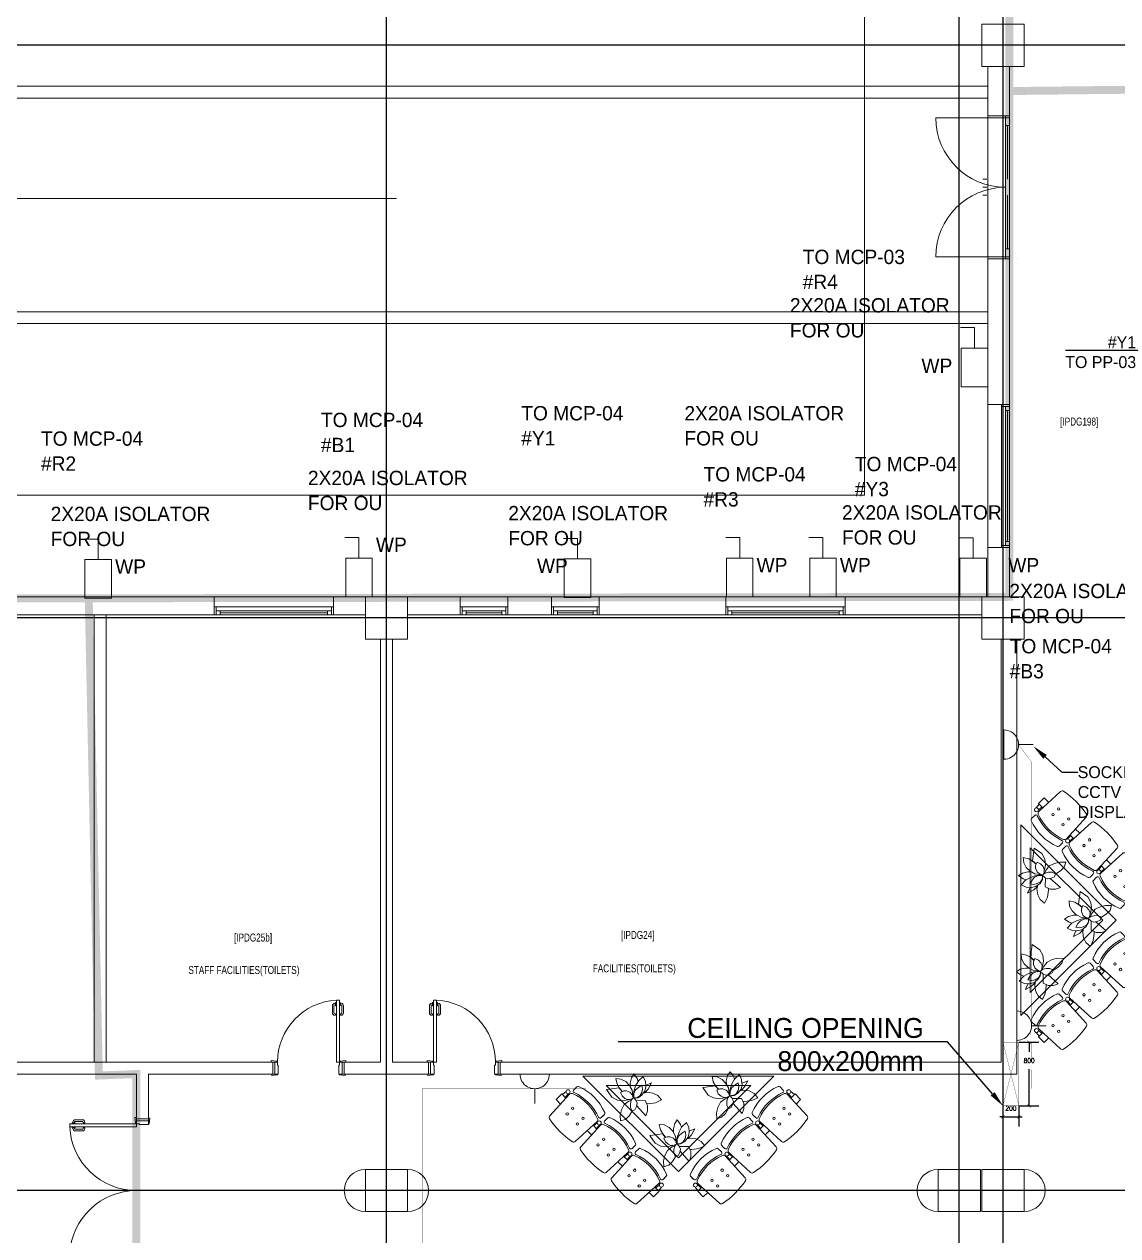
# Model space of a CAD drawing. Header units: metres. Extents: x 75097 to 220762, y -1557923 to -1361206.
# Drawn here: x 147010 to 160756, y -1463006 to -1447773 of the extents above; entities that cross this region are included whole.
import ezdxf
from ezdxf import colors
from ezdxf.entities.mleader import LeaderData, LeaderLine
from ezdxf.math import Vec2, Vec3

# ---------------------------------------------------------------- set-up
doc = ezdxf.new("R2010")
doc.units = ezdxf.units.M
doc.linetypes.add('DASHED2', pattern=[0.375, 0.25, -0.125])
doc.layers.get('0').update_dxf_attribs({"lineweight": 0})
for name, color, linetype, lineweight in [('A-100 - Copy$0$72_EGR_BASE_TEXT', 8, 'Continuous', 0), ('A-100 - Copy$0$Aluminum', 8, 'Continuous', 0), ('A-100 - Copy$0$Medical Equipment and Furniture', 8, 'Continuous', 0), ('A-100 - Copy$0$Proj', 8, 'Continuous', 0), ('A-100 - Copy$0$Structure', 8, 'Continuous', 9), ('A-100 - Copy$0$VEGETACIÓN', 8, 'Continuous', 5), ('A-100 - Copy$0$Walls', 8, 'Continuous', 0), ('A-100 - Copy$0$Wooden Joinery', 8, 'Continuous', 0)]:
    doc.layers.add(name, color=color, linetype=linetype, lineweight=lineweight)
doc.layers.add('A-100 - Copy$0$axes', color=8, linetype='Continuous')
doc.layers.add('E-POWR', color=7, linetype='Continuous', lineweight=9, true_color=0x4e7e3e)
doc.layers.add('E-POWR-IDEN _1-100_', color=7, linetype='Continuous', lineweight=9, true_color=0x4e7e3e)
doc.styles.add('A-100 - Copy$0$X3G_ENTITY_2587EA', font='swisscl.ttf', dxfattribs={"height": 200})
doc.styles.add('Optima_5', font='', dxfattribs={"height": 3.001645})
doc.styles.add('ROMANS', font='romans.shx', dxfattribs={"width": 0.85})
doc.styles.get("Standard").update_dxf_attribs({"font": 'GOTHIC.TTF'})
doc.styles.get('Optima_5').set_extended_font_data('Optima')
doc.dimstyles.new('100', dxfattribs={"dimscale": 0.8, "dimtxt": 180, "dimasz": 100, "dimexe": 150, "dimexo": 0, "dimgap": 100, "dimtad": 1, "dimtih": 1, "dimtoh": 1, "dimdec": 0, "dimzin": 0, "dimdsep": 46, "dimtxsty": 'ROMANS', "dimblk": 'DOT', "dimcen": 0, "dimclrd": 180, "dimclre": 180, "dimclrt": 180, "dimazin": 0, "dimtfac": 1, "dimtdec": 0, "dimtix": 1, "dimtmove": 2, "dimatfit": 3, "dimldrblk": 'DOT', "dimfxl": 1, "dimtolj": 1, "dimtzin": 0, "dimarcsym": 0})

# ---------------------------------------------------------------- blocks, each defined once
blk = doc.blocks.new('NORMAL SOCKET')
at = {"layer": 'E-POWR'}
for p, q in [((0, 308), (0, 615)), ((-308, 0), (308, 0))]:
    blk.add_line(p, q, dxfattribs=at)
blk.add_ellipse((0, 0), major_axis=(33, 306), ratio=1, start_param=4.81904, end_param=7.960633, dxfattribs=at)
blk = doc.blocks.new('_ArchTick')
at = {"color": 0, "linetype": 'ByBlock', "const_width": 0.15}
blk.add_lwpolyline([(-0.5, -0.5), (0.5, 0.5)], dxfattribs=at)
blk = doc.blocks.new('*D28')
at = {"layer": 'E-POWR', "color": 180, "lineweight": -2, "transparency": 16777216}
for p, q in [((159513, -1460573), (159762, -1460573)), ((159642, -1460573), (159642, -1460693)), ((159642, -1461373), (159642, -1460913)), ((159513, -1461373), (159762, -1461373))]:
    blk.add_line(p, q, dxfattribs=at)
at = {"layer": 'E-POWR', "color": 180, "lineweight": -2, "transparency": 16777216, "xscale": 40, "yscale": 40, "zscale": 40}
for p, rotation in [((159642, -1460573), 90), ((159642, -1461373), 270)]:
    blk.add_blockref('_ArchTick', p, dxfattribs=dict(at, rotation=rotation))
at = {"layer": 'E-POWR', "color": 180, "transparency": 16777216, "insert": (159642, -1460803), "char_height": 60, "attachment_point": 5, "style": 'ROMANS'}
blk.add_mtext('\\A1;800', dxfattribs=at)
blk = doc.blocks.new('_DOT')
at = {"color": 0, "linetype": 'ByBlock'}
blk.add_line((-0.5, 0), (-1, 0), dxfattribs=at)
at = {"color": 0, "linetype": 'ByBlock', "const_width": 0.5}
blk.add_lwpolyline([(-0.25, 0, 1), (0.25, 0, 1)], format="xyb", close=True, dxfattribs=at)
blk = doc.blocks.new('*D29')
at = {"layer": 'E-POWR', "color": 180, "lineweight": -2, "transparency": 16777216}
for p, q in [((159313, -1461373), (159313, -1461632)), ((159513, -1461373), (159513, -1461632)), ((159313, -1461512), (159273, -1461512)), ((159313, -1461512), (159513, -1461512)), ((159513, -1461512), (159553, -1461512))]:
    blk.add_line(p, q, dxfattribs=at)
at = {"layer": 'E-POWR', "color": 180, "lineweight": -2, "transparency": 16777216, "xscale": 40, "yscale": 40, "zscale": 40}
blk.add_blockref('_ArchTick', (159313, -1461512), dxfattribs=at)
at = {"layer": 'E-POWR', "color": 180, "lineweight": -2, "transparency": 16777216, "xscale": 40, "yscale": 40, "zscale": 40, "rotation": 180}
blk.add_blockref('_ArchTick', (159513, -1461512), dxfattribs=at)
at = {"layer": 'E-POWR', "color": 180, "transparency": 16777216, "insert": (159413, -1461402), "char_height": 60, "attachment_point": 5, "style": 'ROMANS'}
blk.add_mtext('\\A1;200', dxfattribs=at)
blk = doc.blocks.new('GI-041_dwg__U120-3902841-GI-041')
at = {"layer": 'E-POWR', "flags": 128}
blk.add_lwpolyline([(-0.1145, 0), (0.1145, 0), (0.1145, 0.1572), (-0.1145, 0.1572)], close=True, dxfattribs=at)
blk.add_lwpolyline([(0.2354, 0.1613), (0.2354, 0.0786), (0.1145, 0.0786)], dxfattribs=at)
blk = doc.blocks.new('A-100 - Copy$0$S3-PROTO')
for p, q in [((-0.865, 0.35), (-0.791, 0.35)), ((-0.865, 0.35), (-0.865, 0.25)), ((-0.849, 0.409), (-0.855, 0.35)), ((-0.811, 0.409), (-0.805, 0.35)), ((-0.309, 0.35), (-0.241, 0.35)), ((-0.294, 0.409), (-0.3, 0.35)), ((-0.256, 0.409), (-0.25, 0.35)), ((0.241, 0.347), (0.309, 0.347)), ((0.256, 0.405), (0.25, 0.347)), ((0.294, 0.405), (0.3, 0.347)), ((0.865, 0.35), (0.791, 0.35)), ((0.811, 0.409), (0.805, 0.35)), ((0.849, 0.409), (0.855, 0.35)), ((0.865, 0.35), (0.865, 0.25)), ((-0.865, 0.25), (-0.786, 0.25)), ((-0.314, 0.25), (-0.236, 0.25)), ((0.236, 0.247), (0.314, 0.247)), ((0.865, 0.25), (0.786, 0.25))]:
    blk.add_line(p, q)
for points in [[(-0.305, 0.522), (-0.305, 0.489, -0.522832), (-0.332, 0.471, 0.18), (-0.768, 0.471, -0.522832), (-0.795, 0.489), (-0.795, 0.547, -0.306573), (-0.782, 0.565, -0.192782), (-0.318, 0.565, -0.306573), (-0.305, 0.547), (-0.305, 0.504)], [(0.245, 0.522), (0.245, 0.489, -0.522832), (0.218, 0.471, 0.18), (-0.218, 0.471, -0.522832), (-0.245, 0.489), (-0.245, 0.547, -0.306573), (-0.232, 0.565, -0.192782), (0.232, 0.565, -0.306573), (0.245, 0.547), (0.245, 0.504)], [(0.795, 0.522), (0.795, 0.489, -0.522832), (0.768, 0.471, 0.18), (0.332, 0.471, -0.522832), (0.305, 0.489), (0.305, 0.547, -0.306573), (0.318, 0.565, -0.192782), (0.782, 0.565, -0.306573), (0.795, 0.547), (0.795, 0.504)]]:
    blk.add_lwpolyline(points, format="xyb")
for points in [[(-0.777, 0.048, 0.346546), (-0.753, 0.019, 0.095695), (-0.347, 0.019, 0.346546), (-0.323, 0.048), (-0.306, 0.417, 0.318973), (-0.325, 0.447, 0.193005), (-0.775, 0.447, 0.318973), (-0.794, 0.417)], [(-0.227, 0.048, 0.346546), (-0.203, 0.019, 0.095695), (0.203, 0.019, 0.346546), (0.227, 0.048), (0.244, 0.417, 0.318973), (0.225, 0.447, 0.193005), (-0.225, 0.447, 0.318973), (-0.244, 0.417)], [(0.323, 0.048, 0.346546), (0.347, 0.019, 0.095695), (0.753, 0.019, 0.346546), (0.777, 0.048), (0.794, 0.417, 0.318973), (0.775, 0.447, 0.193005), (0.325, 0.447, 0.318973), (0.306, 0.417)]]:
    blk.add_lwpolyline(points, format="xyb", close=True)
for centre, radius in [((-0.83, 0.425), 0.025), ((-0.64, 0.32), 0.015), ((-0.46, 0.32), 0.015), ((-0.275, 0.425), 0.025), ((-0.09, 0.32), 0.015), ((0.09, 0.32), 0.015), ((0.275, 0.422), 0.025), ((0.46, 0.32), 0.015), ((0.64, 0.32), 0.015), ((0.83, 0.425), 0.025), ((-0.64, 0.22), 0.015), ((-0.46, 0.22), 0.015), ((-0.09, 0.22), 0.015), ((0.09, 0.22), 0.015), ((0.46, 0.22), 0.015), ((0.64, 0.22), 0.015)]:
    blk.add_circle(centre, radius)
blk = doc.blocks.new('A-100 - Copy$0$Plt-Matero-03')
at = {"layer": 'A-100 - Copy$0$VEGETACIÓN'}
for points in [[(-0.055, 0.014), (-0.122, 0.014), (-0.244, 0.041), (-0.342, 0.121), (-0.415, 0.214), (-0.464, 0.334), (-0.354, 0.347), (-0.244, 0.307), (-0.147, 0.241), (-0.144, 0.238)], [(0.022, 0.069), (0.207, 0.148), (0.207, 0.219), (0.207, 0.267), (0.158, 0.374), (0.085, 0.454), (-0.006, 0.168)], [(0.011, 0.021), (0.03, 0.005), (0.043, 0.011), (0.048, 0.013), (0.085, 0.028), (0.182, 0.014), (0.241, -0.017), (0.27, -0.01), (0.317, 0.001), (0.426, 0.068), (0.5, 0.161), (0.536, 0.281), (0.39, 0.281), (0.243, 0.241), (0.207, 0.219), (0.207, 0.148), (0.022, 0.069)], [(-0.099, -0.015), (-0.098, -0.012), (-0.232, -0.039), (-0.342, -0.106), (-0.427, -0.212), (-0.464, -0.412), (-0.196, -0.332), (-0.195, -0.33), (-0.193, -0.306), (-0.168, -0.233)], [(-0.165, -0.233), (-0.195, -0.33), (-0.205, -0.426), (-0.18, -0.546), (-0.083, -0.493), (-0.01, -0.399), (0.027, -0.293), (0.03, -0.258), (0.039, -0.173), (0.003, -0.053), (0, -0.055)]]:
    blk.add_lwpolyline(points, dxfattribs=at)
for points in [[(-0.144, 0.239), (-0.078, 0.239), (-0.022, 0.191), (0.022, 0.13), (0.022, 0.057), (0, -0.015), (-0.067, 0.021), (-0.111, 0.082), (-0.144, 0.154)], [(0.03, 0.005), (0.005, -0.005), (0, -0.032), (0.061, -0.132), (0.146, -0.225), (0.237, -0.292), (0.256, -0.305), (0.378, -0.345), (0.378, -0.225), (0.35, -0.145), (0.341, -0.119), (0.28, -0.039), (0.241, -0.017), (0.182, 0.014), (0.085, 0.028), (0.048, 0.013), (0.043, 0.011)], [(0.278, -0.185), (0.256, -0.1), (0.211, -0.04), (0.144, 0.009), (0.067, 0.021), (0, -0.003), (0.044, -0.088), (0.111, -0.149), (0.189, -0.173)], [(0, -0.003), (-0.067, -0.003), (-0.133, -0.027), (-0.178, -0.076), (-0.211, -0.149), (-0.211, -0.233), (-0.133, -0.233), (-0.078, -0.209), (-0.022, -0.149), (0, -0.076)], [(-0.006, -0.058), (0.003, -0.053), (0.039, -0.173), (0.03, -0.258), (0.061, -0.332), (0.134, -0.425), (0.219, -0.479), (0.243, -0.359), (0.237, -0.292), (0.146, -0.225), (0.061, -0.132), (0, -0.032)], [(0.241, -0.017), (0.28, -0.039), (0.341, -0.119), (0.35, -0.145), (0.353, -0.146), (0.487, -0.146), (0.365, -0.052), (0.27, -0.01)]]:
    blk.add_lwpolyline(points, close=True, dxfattribs=at)
blk = doc.blocks.new('A-100 - Copy$0$A$C72370EFE')
at = {"layer": 'A-100 - Copy$0$Wooden Joinery'}
for p, q in [((-0.05, -0.07), (-0.05, -0.16)), ((-0.03, -0.07), (-0.03, -0.16)), ((-0.01, -0.04), (-0.02, -0.04)), ((-0.01, -0.06), (-0.02, -0.06)), ((-0.01, -0.03), (-0.01, -0.07)), ((0, -0.03), (-0.01, -0.03)), ((0, -0.07), (-0.01, -0.07)), ((0.04, -0.03), (0.05, -0.03)), ((0.04, -0.07), (0.05, -0.07)), ((0.05, -0.03), (0.05, -0.07)), ((0.05, -0.04), (0.06, -0.04)), ((0.05, -0.06), (0.06, -0.06)), ((0.07, -0.07), (0.07, -0.16)), ((0.09, -0.07), (0.09, -0.16)), ((-0.01, -0.17), (-0.02, -0.17)), ((-0.01, -0.19), (-0.02, -0.19)), ((-0.01, -0.17), (-0.01, -0.19)), ((0.05, -0.17), (0.06, -0.17)), ((0.05, -0.17), (0.05, -0.19)), ((0.05, -0.19), (0.06, -0.19))]:
    blk.add_line(p, q, dxfattribs=at)
for centre, radius, start, end in [((-0.02, -0.07), 0.03, 90, 180), ((-0.02, -0.07), 0.01, 90, 180), ((0.06, -0.07), 0.03, 0, 90), ((0.06, -0.07), 0.01, 0, 90), ((-0.02, -0.16), 0.03, 180, 270), ((-0.02, -0.16), 0.01, 180, 270), ((0.06, -0.16), 0.01, 270, 0), ((0.06, -0.16), 0.03, 270, 0)]:
    blk.add_arc(centre, radius, start, end, dxfattribs=at)
blk = doc.blocks.new('A-100 - Copy$0$DR1')
at = {"layer": 'A-100 - Copy$0$Wooden Joinery', "elevation": 0}
for points in [[(1743403, 41722), (1743393, 41722), (1743383, 41792), (1743403, 41792)], [(1743553, 41732), (1743563, 41732), (1743573, 41802), (1743553, 41802)], [(1743553, 41682), (1744332, 41682), (1744332, 41722), (1743553, 41722)], [(1743403, 40942), (1743393, 40942), (1743383, 40872), (1743403, 40872)], [(1743553, 40932), (1743563, 40932), (1743573, 40862), (1743553, 40862)]]:
    blk.add_lwpolyline(points, close=True, dxfattribs=at)
for points in [[(1743553, 41757), (1743403, 41757), (1743403, 41782), (1743553, 41782), (1743553, 41757)], [(1743553, 41757), (1743553, 41722), (1743513, 41722), (1743513, 41712), (1743403, 41712), (1743403, 41757), (1743553, 41757)], [(1743553, 40907), (1743553, 40942), (1743513, 40942), (1743513, 40952), (1743403, 40952), (1743403, 40907), (1743553, 40907)], [(1743553, 40907), (1743403, 40907), (1743403, 40882), (1743553, 40882), (1743553, 40907)]]:
    blk.add_lwpolyline(points, dxfattribs=at)
at = {"layer": 'A-100 - Copy$0$Wooden Joinery'}
blk.add_arc((1743553, 41722, 0), 780, 270, 357.0603, dxfattribs=at)
at = {"layer": 'A-100 - Copy$0$Wooden Joinery', "xscale": -999.9999999998856, "yscale": 999.9999999998856, "zscale": 999.9999999998854, "rotation": 270}
blk.add_blockref('A-100 - Copy$0$A$C72370EFE', (1744332, 41682, 0), dxfattribs=at)
blk = doc.blocks.new('A-100 - Copy$0$A$C009F45C9')
at = {"layer": 'A-100 - Copy$0$Wooden Joinery'}
for p, q in [((844, -1650), (754, -1650)), ((844, -1670), (754, -1670)), ((724, -1690), (724, -1680)), ((744, -1690), (724, -1690)), ((724, -1750), (724, -1760)), ((744, -1750), (724, -1750)), ((744, -1690), (744, -1680)), ((744, -1750), (744, -1760)), ((844, -1770), (754, -1770)), ((844, -1790), (754, -1790)), ((884, -1690), (844, -1690)), ((844, -1700), (844, -1690)), ((844, -1740), (844, -1750)), ((884, -1750), (844, -1750)), ((854, -1690), (854, -1680)), ((854, -1750), (854, -1760)), ((874, -1690), (874, -1680)), ((874, -1750), (874, -1760)), ((884, -1700), (884, -1690)), ((884, -1740), (884, -1750))]:
    blk.add_line(p, q, dxfattribs=at)
for points in [[(-75, -60), (-85, -60), (-95, 10), (-75, 10)], [(75, -50), (85, -50), (95, 20), (75, 20)], [(75, -100), (914, -100), (914, -60), (75, -60)], [(-75, -1740), (-85, -1740), (-95, -1810), (-75, -1810)], [(75, -1700), (914, -1700), (914, -1740), (75, -1740)], [(75, -1700), (914, -1700), (914, -1740), (75, -1740)], [(75, -1750), (85, -1750), (95, -1820), (75, -1820)]]:
    blk.add_lwpolyline(points, close=True, dxfattribs=at)
for points in [[(75, -25), (-75, -25), (-75, 0), (75, 0), (75, -25)], [(75, -25), (75, -60), (35, -60), (35, -70), (-75, -70), (-75, -25), (75, -25)], [(75, -1775), (75, -1740), (35, -1740), (35, -1730), (-75, -1730), (-75, -1775), (75, -1775)], [(75, -1775), (-75, -1775), (-75, -1800), (75, -1800), (75, -1775)]]:
    blk.add_lwpolyline(points, dxfattribs=at)
for centre, radius, start, end in [((75, -60), 840, 270, 357.2706), ((75, -1740), 840, 2.7294, 90), ((754, -1680), 30, 90, 180), ((754, -1680), 10, 90, 180), ((844, -1680), 30, 0, 90), ((844, -1680), 10, 0, 90), ((754, -1760), 30, 180, 270), ((754, -1760), 10, 180, 270), ((844, -1760), 10, 270, 0), ((844, -1760), 30, 270, 0)]:
    blk.add_arc(centre, radius, start, end, dxfattribs=at)
blk = doc.blocks.new('A-100 - Copy')
at = {"layer": 'A-100 - Copy$0$Aluminum'}
for p, q in [((159343.3, -1448947.7, 0), (158468.3, -1448947.7, 0)), ((159343.3, -1450722.7, 0), (159343.3, -1448922.7, 0)), ((159393.3, -1448947.7, 0), (159343.3, -1448947.7, 0)), ((159393.3, -1450722.7, 0), (159393.3, -1448922.7, 0)), ((159393.3, -1449047.7, 0), (159343.3, -1449047.7, 0)), ((159368.3, -1449722.7, 0), (159368.3, -1449047.7, 0)), ((159108.3, -1449722.7, 0), (159058.3, -1449722.7, 0)), ((159108.3, -1449822.7, 0), (159058.3, -1449822.7, 0)), ((159108.3, -1449922.7, 0), (159058.3, -1449922.7, 0)), ((159368.3, -1449922.7, 0), (159368.3, -1450597.7, 0)), ((159393.3, -1450597.7, 0), (159343.3, -1450597.7, 0)), ((159343.3, -1450697.7, 0), (158468.3, -1450697.7, 0)), ((159393.3, -1450697.7, 0), (159343.3, -1450697.7, 0)), ((159293.3, -1452552.7, 0), (159293.3, -1454352.7, 0)), ((159293.3, -1452577.7, 0), (159393.3, -1452577.7, 0)), ((159343.3, -1452577.7, 0), (159343.3, -1454327.7, 0)), ((159343.3, -1452627.7, 0), (159393.3, -1452627.7, 0)), ((159368.3, -1452627.7, 0), (159368.3, -1454277.7, 0)), ((159393.3, -1452552.7, 0), (159393.3, -1454352.7, 0)), ((159293.3, -1454327.7, 0), (159393.3, -1454327.7, 0)), ((159343.3, -1454277.7, 0), (159393.3, -1454277.7, 0)), ((150898.3, -1455097.7, 0), (149398.3, -1455097.7, 0)), ((149423.3, -1455097.7, 0), (149423.3, -1455197.7, 0)), ((150873.3, -1455097.7, 0), (150873.3, -1455197.7, 0)), ((152488.3, -1455097.7, -2.4), (153088.3, -1455097.7, -2.4)), ((152513.3, -1455097.7, -2.4), (152513.3, -1455197.7, -2.4)), ((153063.3, -1455097.7, -2.4), (153063.3, -1455197.7, -2.4)), ((154238.3, -1455097.7, -2.4), (153638.3, -1455097.7, -2.4)), ((153663.3, -1455097.7, -2.4), (153663.3, -1455197.7, -2.4)), ((154213.3, -1455097.7, -2.4), (154213.3, -1455197.7, -2.4)), ((155828.3, -1455097.7), (157328.3, -1455097.7)), ((155853.3, -1455097.7), (155853.3, -1455197.7)), ((157303.3, -1455097.7), (157303.3, -1455197.7)), ((150898.3, -1455197.7, 0), (149398.3, -1455197.7, 0)), ((150873.3, -1455147.7, 0), (149423.3, -1455147.7, 0)), ((149473.3, -1455147.7, 0), (149473.3, -1455197.7, 0)), ((149473.3, -1455172.7, 0), (150823.3, -1455172.7, 0)), ((150823.3, -1455147.7, 0), (150823.3, -1455197.7, 0)), ((152488.3, -1455197.7, -2.4), (153088.3, -1455197.7, -2.4)), ((152513.3, -1455147.7, -2.4), (153063.3, -1455147.7, -2.4)), ((152563.3, -1455147.7, -2.4), (152563.3, -1455197.7, -2.4)), ((153013.3, -1455172.7, -2.4), (152563.3, -1455172.7, -2.4)), ((153013.3, -1455147.7, -2.4), (153013.3, -1455197.7, -2.4)), ((154238.3, -1455197.7, -2.4), (153638.3, -1455197.7, -2.4)), ((154213.3, -1455147.7, -2.4), (153663.3, -1455147.7, -2.4)), ((153713.3, -1455147.7, -2.4), (153713.3, -1455197.7, -2.4)), ((153713.3, -1455172.7, -2.4), (154163.3, -1455172.7, -2.4)), ((154163.3, -1455147.7, -2.4), (154163.3, -1455197.7, -2.4)), ((155828.3, -1455197.7), (157328.3, -1455197.7)), ((155853.3, -1455147.7), (157303.3, -1455147.7)), ((155903.3, -1455147.7), (155903.3, -1455197.7)), ((157253.3, -1455172.7), (155903.3, -1455172.7)), ((157253.3, -1455147.7), (157253.3, -1455197.7))]:
    blk.add_line(p, q, dxfattribs=at)
for centre, start, end in [((159343.3, -1448947.7, 0), 180, 270), ((159343.3, -1450697.7, 0), 90, 180)]:
    blk.add_arc(centre, 875, start, end, dxfattribs=at)
at = {"layer": 'A-100 - Copy$0$axes'}
for p, q in [((151563.3, -1477297.4, 0), (151563.3, -1391762.7, 0)), ((158763.3, -1477297.4, 0), (158763.3, -1391762.7, 0)), ((159313.3, -1477297.4, 0), (159313.3, -1391762.7, 0)), ((181015.3, -1448037.7, 2.4), (83877.8, -1448037.7, 2.4)), ((215795, -1455237.7, 2.4), (83877.8, -1455237.7, 2.4)), ((215702.3, -1462437.7, 2.4), (83332.8, -1462437.7, 2.4))]:
    blk.add_line(p, q, dxfattribs=at)
at = {"layer": 'A-100 - Copy$0$Medical Equipment and Furniture', "elevation": 0}
for points in [[(159535.8, -1457837.7), (159535.8, -1460237.7), (160735.8, -1459037.7)], [(159655.8, -1458127.4), (159655.8, -1459948), (160566.1, -1459037.7)], [(154033.3, -1460997.7), (156433.3, -1460997.7), (155233.3, -1462197.7)], [(154323, -1461117.7), (156143.6, -1461117.7), (155233.3, -1462028)]]:
    blk.add_lwpolyline(points, close=True, dxfattribs=at)
at = {"layer": 'A-100 - Copy$0$Proj'}
for p, q in [((159123.3, -1448552.7, 0), (138003.3, -1448552.7, 0)), ((159123.3, -1448552.7, 0), (138016.2, -1448552.7, 0)), ((159123.3, -1448702.7, 0), (137853.3, -1448702.7, 0)), ((159123.3, -1448702.7, 0), (137866.2, -1448702.7, 0)), ((159123.3, -1450722.7, 0), (159123.3, -1448922.7, 0)), ((151690.2, -1449965.3, 0), (140316.7, -1449965.3, 0)), ((140691, -1451387.7, 0), (158838.3, -1451387.7, 0)), ((140704, -1451387.7, 0), (159123.3, -1451387.7, 0)), ((140835, -1451537.7, 0), (158838.3, -1451537.7, 0)), ((140847.9, -1451537.7, 0), (159123.3, -1451537.7, 0)), ((159123.3, -1452552.7, 0), (159123.3, -1454352.7, 0)), ((149398.3, -1454972.7, 0), (150898.3, -1454972.7, 0)), ((153088.3, -1454972.7), (152488.3, -1454972.7)), ((153638.3, -1454972.7), (154238.3, -1454972.7)), ((157328.3, -1454972.7), (155828.3, -1454972.7))]:
    blk.add_line(p, q, dxfattribs=at)
at = {"layer": 'A-100 - Copy$0$Proj', "elevation": 0}
blk.add_lwpolyline([(157571.2, -1442382.7), (157571.2, -1453692.7), (116594.6, -1453692.7), (116594.6, -1442382.7)], close=True, dxfattribs=at)
at = {"layer": 'A-100 - Copy$0$Structure', "elevation": 0}
for points in [[(159048.3, -1447772.7), (159578.3, -1447772.7), (159578.3, -1448302.7), (159048.3, -1448302.7)], [(151298.3, -1455502.7), (151828.3, -1455502.7), (151828.3, -1454972.7), (151298.3, -1454972.7)], [(159048.3, -1455502.7), (159578.3, -1455502.7), (159578.3, -1454972.7), (159048.3, -1454972.7)], [(151298.3, -1462702.7), (151828.3, -1462702.7), (151828.3, -1462172.7), (151298.3, -1462172.7)], [(158498.3, -1462702.7), (159028.3, -1462702.7), (159028.3, -1462172.7), (158498.3, -1462172.7)], [(159048.3, -1462702.7), (159578.3, -1462702.7), (159578.3, -1462172.7), (159048.3, -1462172.7)]]:
    blk.add_lwpolyline(points, close=True, dxfattribs=at)
at = {"layer": 'A-100 - Copy$0$Walls'}
for p, q in [((159123.3, -1448302.7, 0), (159123.3, -1448922.7, 0)), ((159393.3, -1448302.7, 0), (159393.3, -1448922.7, 0)), ((159393.3, -1448922.7, 0), (159123.3, -1448922.7, 0)), ((159123.3, -1450722.7, 0), (159123.3, -1452552.7, 0)), ((159393.3, -1450722.7, 0), (159123.3, -1450722.7, 0)), ((159393.3, -1450722.7, 0), (159393.3, -1452552.7, 0)), ((159393.3, -1452552.7, 0), (159123.3, -1452552.7, 0)), ((159123.3, -1454352.7, 0), (159123.3, -1454972.7, 0)), ((159393.3, -1454352.7, 0), (159123.3, -1454352.7, 0)), ((159393.3, -1454352.7, 0), (159393.3, -1454972.7, 0)), ((149398.3, -1454972.7, 0), (146528.7, -1454972.7, 0)), ((149398.3, -1455197.7, 0), (149398.3, -1454972.7, 0)), ((151298.3, -1454972.7), (150898.3, -1454972.7, 0)), ((150898.3, -1455197.7, 0), (150898.3, -1454972.7, 0)), ((152488.3, -1454972.7), (151828.3, -1454972.7)), ((152488.3, -1455197.7), (152488.3, -1454972.7)), ((153638.3, -1454972.7), (153088.3, -1454972.7)), ((153088.3, -1455197.7), (153088.3, -1454972.7)), ((153638.3, -1455197.7), (153638.3, -1454972.7)), ((155828.3, -1454972.7), (154238.3, -1454972.7)), ((154238.3, -1455197.7), (154238.3, -1454972.7)), ((155828.3, -1455197.7), (155828.3, -1454972.7)), ((157328.3, -1455197.7), (157328.3, -1454972.7)), ((159048.3, -1454972.7), (157328.3, -1454972.7)), ((149398.3, -1455197.7, 0), (144628.3, -1455197.7, 0)), ((147888.5, -1455197.7, 0), (146388.5, -1455203.5, 0)), ((151298.3, -1455197.7), (150898.3, -1455197.7, 0)), ((152488.3, -1455197.7), (151828.3, -1455197.7)), ((153638.3, -1455197.7), (153088.3, -1455197.7)), ((155828.3, -1455197.7), (154238.3, -1455197.7)), ((159048.3, -1455197.7), (157328.3, -1455197.7)), ((151488.3, -1460822.7, 0), (151488.3, -1455502.7, 0)), ((144628.3, -1460822.7, 0), (150133.3, -1460822.7, 0)), ((150133.3, -1460822.7, 0), (150133.3, -1460972.7, 0)), ((151033.3, -1460822.7, 0), (151488.3, -1460822.7, 0)), ((152993.3, -1460822.7, 0), (152993.3, -1460972.7, 0)), ((148420.5, -1461537.7, 0), (148570.5, -1461537.7, 0))]:
    blk.add_line(p, q, dxfattribs=at)
at = {"layer": 'A-100 - Copy$0$Walls', "elevation": 0}
for points in [[(159483.3, -1450722.7), (159483.3, -1450722.7)], [(148038.5, -1454972.7), (148038.5, -1454972.7)], [(147888.5, -1455197.7), (147888.5, -1460822.7)], [(148038.5, -1455197.7), (148038.5, -1460822.7)], [(151638.3, -1455502.7), (151638.3, -1460822.7), (152093.3, -1460822.7)], [(152993.3, -1460972.7), (159488.3, -1460972.7), (159488.3, -1455502.7)], [(152993.3, -1460822.7), (159288.3, -1460822.7), (159288.3, -1455502.7)], [(151033.3, -1460822.7), (151033.3, -1460972.7), (152093.3, -1460972.7), (152093.3, -1460822.7)], [(134463.3, -1460972.7), (148420.5, -1460972.7)], [(148420.5, -1461537.7), (148420.5, -1460972.7)], [(148570.5, -1460972.7), (150133.3, -1460972.7)], [(148570.5, -1461537.7), (148570.5, -1460972.7)]]:
    blk.add_lwpolyline(points, dxfattribs=at)
at = {"layer": 'A-100 - Copy$0$Walls'}
for centre, start, end in [((151298.3, -1462437.7, 0), 90, 270), ((151828.3, -1462437.7, 0), 270, 90), ((158498.3, -1462437.7, 0), 90, 270), ((159578.3, -1462437.7, 0), 270, 90)]:
    blk.add_arc(centre, 265, start, end, dxfattribs=at)
at = {"layer": 'A-100 - Copy$0$Medical Equipment and Furniture'}
for name, p, xscale, yscale, zscale, rotation in [('A-100 - Copy$0$S3-PROTO', (160620.6, -1457936.2, 0), -999.9999999999999, 999.9999999999999, 1000, 134.9999999998599), ('A-100 - Copy$0$Plt-Matero-03', (159814.5, -1458475.8, 0), 579.6384670202347, 579.6384670202347, 579.6384670202347, 245.9025018336756), ('A-100 - Copy$0$Plt-Matero-03', (160391.1, -1459021, 0), 579.6384670202347, 579.6384670202347, 579.6384670202347, 245.9025018336756), ('A-100 - Copy$0$S3-PROTO', (160620.6, -1460139.2, 0), 1000, 1000, 1000, 44.99999999986785), ('A-100 - Copy$0$Plt-Matero-03', (159787.1, -1459685.7, 0), 579.6384670202347, 579.6384670202347, 579.6384670202347, 245.9025018336756), ('A-100 - Copy$0$Plt-Matero-03', (154671.4, -1461276.3, 0), -579.6384670202326, 579.6384670202327, 579.6384670202343, 204.0974981663244), ('A-100 - Copy$0$Plt-Matero-03', (155881.3, -1461248.9, 0), -579.6384670202326, 579.6384670202327, 579.6384670202343, 204.0974981663244), ('A-100 - Copy$0$S3-PROTO', (154131.8, -1462082.5, 0), 999.9999999999999, 999.9999999999999, 999.9999999999999, 315.0000000001401), ('A-100 - Copy$0$S3-PROTO', (156334.7, -1462082.5, 0), -1000, 1000, 1000, 45.00000000013206), ('A-100 - Copy$0$Plt-Matero-03', (155216.5, -1461853, 0), -579.6384670202326, 579.6384670202327, 579.6384670202343, 204.0974981663244)]:
    blk.add_blockref(name, p, dxfattribs=dict(at, xscale=xscale, yscale=yscale, zscale=zscale, rotation=rotation))
at = {"layer": 'A-100 - Copy$0$Wooden Joinery', "xscale": -1, "rotation": 270}
blk.add_blockref('A-100 - Copy$0$DR1', (109251.3, -3204375.6, 0), dxfattribs=at)
at = {"layer": 'A-100 - Copy$0$Wooden Joinery'}
for name, p, rotation in [('A-100 - Copy$0$DR1', (193875.2, -3204375.6, 0), 90), ('A-100 - Copy$0$A$C009F45C9', (148495.5, -1463337.7, -2.4), 180)]:
    blk.add_blockref(name, p, dxfattribs=dict(at, rotation=rotation))
at = {"layer": 'A-100 - Copy$0$72_EGR_BASE_TEXT', "char_height": 100, "attachment_point": 2, "style": 'A-100 - Copy$0$X3G_ENTITY_2587EA'}
for s, insert in [('[IPDG198]', (160271.6, -1452718.8)), ('[IPDG25b]', (149886.2, -1459206.6)), ('[IPDG24]', (154721.4, -1459173.7)), ('STAFF FACILITIES(TOILETS)', (149771.5, -1459614.3)), ('FACILITIES(TOILETS)', (154678.6, -1459593.8))]:
    blk.add_mtext(s, dxfattribs=dict(at, insert=insert))

msp = doc.modelspace()

# ---------------------------------------------------------------- linework, layer by layer
at = {"layer": 'E-POWR', "color": 240, "linetype": 'DASHED2', "ltscale": 500, "true_color": 0xf10e52, "const_width": 100}
for points, elevation in [([(115298.3, -1413281.4), (159313.3, -1413281.4), (159393.3, -1448612.7), (173978.3, -1448457.7), (173978.3, -1433902.7), (175258.3, -1433902.7), (175258.3, -1404237.7), (173964.3, -1404237.7), (173978.3, -1396822.7), (166814.4, -1396822.7), (166814.4, -1395572.7), (144628.7, -1395572.7), (144628.7, -1391327.7), (116969, -1391327.7), (116997.3, -1391802.7)], 2.4), ([(115314.3, -1421042.7), (122763.3, -1421042.7), (122643.3, -1429852.7), (109455, -1429732.3), (109455, -1447867.7), (115125.3, -1447867.7), (115013.3, -1454972.7), (147820.4, -1454991.2)], 0), ([(159393.3, -1448612.7), (159393.3, -1454972.7), (147820.4, -1454991.2), (147948, -1460991.2), (148420.5, -1460972.7), (148420.5, -1466760.4), (151756.7, -1466760.4), (151498.3, -1475532.7), (159048.3, -1475532.7), (159048.3, -1476893.7), (174041.3, -1476822.7), (174041.3, -1469902.7), (209947.3, -1469902.7), (209947.3, -1454972.7), (173995.3, -1454972.7), (173978.3, -1451323.8), (179573.3, -1451323.8), (179573.3, -1448020.8), (173978.3, -1448045.7)], 0)]:
    msp.add_lwpolyline(points, dxfattribs=dict(at, elevation=elevation))
at = {"layer": 'E-POWR', "const_width": 3, "elevation": 0}
for points in [[(159672.9, -1460364.6), (159672.9, -1457050.6), (159509.3, -1456830.5)], [(173568.7, -1464989.4), (173568.7, -1469493.1), (152012.9, -1469493.1), (152012.9, -1461157.3), (153426.7, -1461157.3), (159672.9, -1461156.2), (159663.9, -1460421.6)], [(159313.3, -1460572.7), (159513.3, -1461372.7)]]:
    msp.add_lwpolyline(points, dxfattribs=at)
msp.add_lwpolyline([(159313.3, -1461372.7), (159313.3, -1460572.7), (159513.3, -1460572.7), (159513.3, -1461372.7)], close=True, dxfattribs=at)
at = {"layer": 'E-POWR', "const_width": 3}
msp.add_lwpolyline([(159313.3, -1461372.7), (159513.3, -1460572.7)], dxfattribs=at)

# ---------------------------------------------------------------- block references
at = {"color": 85, "xscale": 2127.341102341351, "yscale": 2127.341102341351, "zscale": 2127.341102341351, "rotation": 89.99999999978158}
for p in [(159123.3, -1452088.5, 0), (148107.2, -1454747.6, -5), (151385.1, -1454729.1, -5), (154131.6, -1454738, -5), (156170.4, -1454729.1, -5), (157217.6, -1454729.1, -5), (159105.2, -1454729.6, -5)]:
    msp.add_blockref('GI-041_dwg__U120-3902841-GI-041', p, dxfattribs=at)
at = {"layer": 'E-POWR', "color": 85, "xscale": -0.6, "yscale": 0.6, "zscale": 0.6}
for p, rotation in [((159324.7, -1456830.5, 0), 270), ((159488.3, -1460364.6, 0), 270), ((153426.7, -1460972.7, 0), 180)]:
    msp.add_blockref('NORMAL SOCKET', p, dxfattribs=dict(at, rotation=rotation))

# ---------------------------------------------------------------- texts
at = {"layer": 'E-POWR-IDEN _1-100_', "attachment_point": 1, "rotation": 360, "line_spacing_factor": 1.047943, "style": 'Optima_5'}
for s, insert, char_height, width in [('TO MCP-03 \\P#R4', (156795.8, -1450608.1, 0), 180.1, 2475.925), ('2X20A ISOLATOR\\PFOR OU', (156634.7, -1451216.8, -5), 180.099, 2475.925), ('WP', (158288, -1451976.3), 180.1, 3.637978807091713e-12), ('TO MCP-04 \\P#B1', (150739.3, -1452658, 0), 180.1, 2475.925), ('TO MCP-04 \\P#Y1', (153257.5, -1452573.6, 0), 180.1, 2475.925), ('2X20A ISOLATOR\\PFOR OU', (155308.3, -1452574.3, 2.4), 180.099, 2475.925), ('TO MCP-04 \\P#R2', (147220.3, -1452892.3), 180.1, 2475.925), ('TO MCP-04 \\P#Y3', (157450.4, -1453212.5), 180.1, 2475.925), ('2X20A ISOLATOR\\PFOR OU', (150575.6, -1453387.7, 0), 180.099, 2475.925), ('TO MCP-04 \\P#R3', (155548.4, -1453341.9), 180.1, 2475.925), ('2X20A ISOLATOR\\PFOR OU', (147342.1, -1453839.7, -5), 180.099, 2475.925), ('2X20A ISOLATOR\\PFOR OU', (153094.6, -1453830.1, -5), 180.099, 2475.925), ('2X20A ISOLATOR\\PFOR OU', (157289.3, -1453821.2, -5), 180.099, 2475.925), ('WP', (151430.5, -1454227.1, -5), 180.1, 3.637978807091713e-12), ('WP', (153454.9, -1454492.6, -5), 180.1, 3.637978807091713e-12), ('WP', (156215.8, -1454483.7, -5), 180.1, 3.637978807091713e-12), ('WP', (157263, -1454483.7, -5), 180.1, 3.637978807091713e-12), ('WP', (159380.5, -1454484.3, -5), 180.1, 3.637978807091713e-12), ('WP', (148152.7, -1454502.3, -5), 180.1, 3.637978807091713e-12), ('2X20A ISOLATOR\\PFOR OU', (159393.3, -1454808.8, 0), 180.099, 2475.925), ('TO MCP-04 \\P#B3', (159397.2, -1455502.7, 0), 180.1, 2475.925)]:
    msp.add_mtext(s, dxfattribs=dict(at, insert=insert, char_height=char_height, width=width))

# ---------------------------------------------------------------- dimensions: what is measured, and where the dimension line sits
at = {"layer": 'E-POWR', "color": 85}
for p1, p2, distance, picture, middle in [((159513.3, -1461372.7, 0), (159513.3, -1460572.7, 0), -128.7, '*D28', (159642, -1460802.7)), ((159313.3, -1461372.7, 0), (159513.3, -1461372.7, 0), -139.5, '*D29', (159413.3, -1461402.2))]:
    dim = msp.add_aligned_dim(p1=p1, p2=p2, distance=distance, dimstyle='100', override={"dimtxt": 75, "dimasz": 50, "dimjust": 2, "dimblk1": 'ArchTick', "dimblk2": 'ArchTick', "dimsah": 1, "dimfxl": 0.5}, dxfattribs=at)
    dim.commit()
    dim.dimension.update_dxf_attribs({"geometry": picture, "text_midpoint": middle})

# ---------------------------------------------------------------- leaders
at = {"layer": 'E-POWR'}
ml = msp.add_multileader_mtext('Standard', dxfattribs=at)
ml.set_content('#Y1\\PTO PP-03', color=256)
ml.set_leader_properties()
ml.build(insert=Vec2(0, 0))
ml.multileader.update_dxf_attribs({"text_right_attachment_type": 6, "dogleg_length": 200, "arrow_head_size": 200})
ctx = ml.context
ctx.base_point, ctx.char_height, ctx.arrow_head_size, ctx.landing_gap_size, ctx.plane_origin = Vec3(160122.2, -1451772.7, 0), 150, 200, 0.09, Vec3(162819.8, -1454823.6, 0)
ctx.right_attachment, ctx.text_align_type = 6, 2
notes = []
notes.append((ctx, [(1, (1, 1, 0), (161187.2, -1451875.8, 0), (-1, 0), 200, [(0, [(161622.7, -1452439, 0)], 0, [])])]))
ctx.mtext.insert, ctx.mtext.width, ctx.mtext.alignment, ctx.mtext.flow_direction = Vec3(160987.1, -1451695.8, 0), 1379.369, 3, 5
ml = msp.add_multileader_mtext('Standard', dxfattribs=at)
ml.set_content('SOCKET FOR CCTV DISPLAY', color=256)
ml.set_leader_properties()
ml.build(insert=Vec2(0, 0))
ml.multileader.update_dxf_attribs({"text_right_attachment_type": 6, "dogleg_length": 200, "arrow_head_size": 200})
ctx = ml.context
ctx.base_point, ctx.char_height, ctx.arrow_head_size, ctx.landing_gap_size, ctx.plane_origin = Vec3(160251.9, -1457178.7), 150, 200, 0.09, Vec3(160884.3, -1457866.7)
ctx.right_attachment = 6
notes.append((ctx, [(0, (1, 1, 0), (160051.9, -1457178.7), (1, 0), 200, [(0, [(159693.9, -1456850.1)], 0, [])])]))
ctx.mtext.insert, ctx.mtext.width, ctx.mtext.flow_direction = Vec3(160252, -1457101.8), 1379.369, 5
ml = msp.add_multileader_mtext('Standard', dxfattribs=at)
ml.set_content('CEILING OPENING 800x200mm', color=256)
ml.set_leader_properties()
ml.build(insert=Vec2(0, 0))
ml.multileader.update_dxf_attribs({"text_right_attachment_type": 6, "dogleg_length": 200, "arrow_head_size": 200})
ctx = ml.context
ctx.base_point, ctx.char_height, ctx.arrow_head_size, ctx.landing_gap_size, ctx.plane_origin = Vec3(155216.1, -1460396.5, 0), 250, 200, 100, Vec3(159791.4, -1459874.2, 0)
ctx.right_attachment, ctx.text_align_type = 6, 2
notes.append((ctx, [(1, (1, 1, 0), (158617.5, -1460568.3, 0), (-1, 0), 200, [(0, [(159313.3, -1461372.7, 0)], 0, [])])]))
ctx.mtext.insert, ctx.mtext.width, ctx.mtext.alignment, ctx.mtext.flow_direction = Vec3(158317.5, -1460268.3, 0), 3804.899, 3, 5
for ctx, leaders in notes:
    for number, flags, end, landing, length, lines in leaders:
        leader = LeaderData()
        leader.index, (leader.has_last_leader_line, leader.has_dogleg_vector, leader.attachment_direction) = number, flags
        leader.last_leader_point, leader.dogleg_vector, leader.dogleg_length = Vec3(end), Vec3(landing), length
        for number, points, colour, breaks in lines:
            line = LeaderLine()
            line.index, line.vertices, line.color, line.breaks = number, Vec3.list(points), colors.encode_raw_color(colour), breaks
            leader.lines.append(line)
        ctx.leaders.append(leader)

# ---------------------------------------------------------------- next in the draw order: block references
msp.add_blockref('A-100 - Copy', (0, 0))

doc.saveas('drawing.dxf')
